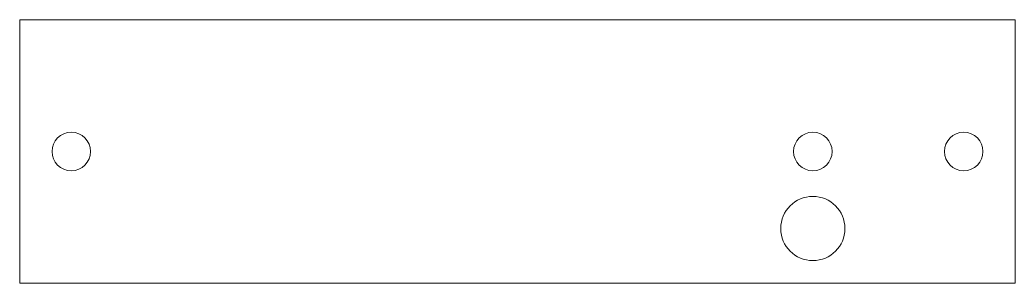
# Model space of a CAD drawing. Header units: millimetres. Extents: x -54.5 to 23, y 14.7 to 35.2.
import ezdxf

# ---------------------------------------------------------------- set-up
doc = ezdxf.new("R2010")
doc.units = ezdxf.units.MM

msp = doc.modelspace()

# ---------------------------------------------------------------- linework, layer by layer
at = {"color": 7, "linetype": 'Continuous', "lineweight": 15}
for p, q in [((-54.546, 35.167), (22.954, 35.167)), ((-54.546, 14.667), (-54.546, 35.167)), ((22.954, 35.167), (22.954, 14.667)), ((22.954, 14.667), (-54.546, 14.667))]:
    msp.add_line(p, q, dxfattribs=at)
for centre, radius in [((-50.546, 24.917), 1.5), ((7.204, 24.917), 1.5), ((18.954, 24.917), 1.5), ((7.204, 18.917), 2.5)]:
    msp.add_circle(centre, radius, dxfattribs=at)

doc.saveas('drawing.dxf')
